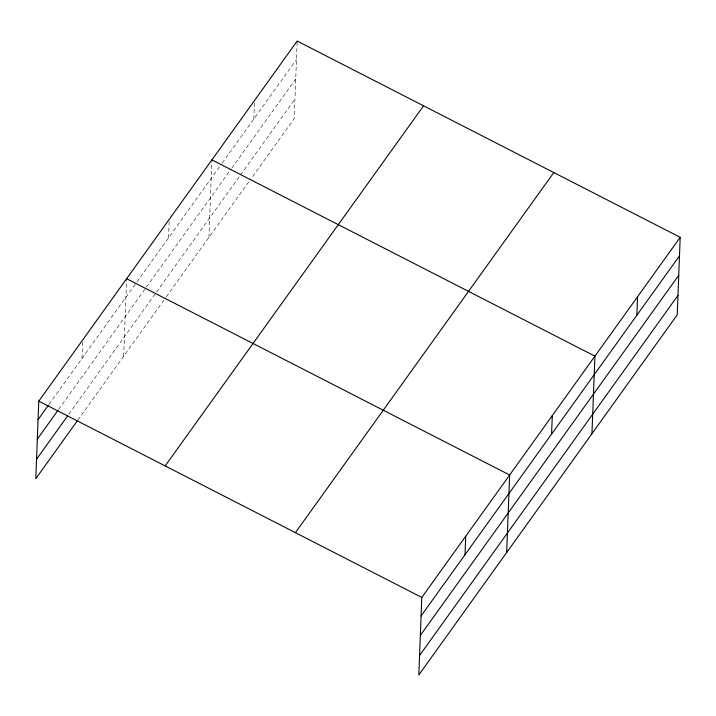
<?xml version="1.0" encoding="UTF-8"?>
<svg xmlns="http://www.w3.org/2000/svg" width="716" height="716" viewBox="0 0 716 716"><rect width="100%" height="100%" fill="white"/><g stroke="black" fill="none" stroke-linecap="round" stroke-linejoin="round"><path stroke-width="0.54" stroke-dasharray="3.58 2.69" d="M82 358.439L82.662 341.022M123.653 356.237L126.634 278.712M168.555 237.802L169.271 219.293M208.929 237.408L211.864 160.966M253.831 118.972L254.547 100.464M297.14 42.137L294.204 118.57L251.567 177.989M49.046 404.352L136.264 282.82M136.908 281.916L221.53 163.982M222.175 163.087L296.469 59.553M58.64 409.427L231.116 169.057M231.769 168.153L295.717 79.028M68.852 414.188L294.947 99.094M77.793 420.158L165.647 297.722M166.291 296.827L250.922 178.893"/><path stroke-width="1.07" d="M680.2 237.327L421.796 597.43L418.824 674.955L677.22 314.852L680.2 237.327L297.176 41.045L38.78 401.148L35.8 478.673L77.14 421.062M465.015 554.721L465.731 536.212M506.677 552.519L509.658 474.994L126.634 278.712M551.58 434.084L552.296 415.575M591.953 433.69L594.924 356.156L211.909 159.883M636.855 315.246L637.562 296.737M38.064 419.657L48.402 405.256M37.322 439.132L57.987 410.322M36.552 459.198L67.555 415.987M165.172 465.919L423.577 105.816M295.404 532.659L553.799 172.547M421.089 615.939L679.493 255.836M420.337 635.414L678.741 275.311M419.567 655.48L677.971 295.377M38.78 401.148L421.796 597.43"/></g></svg>
